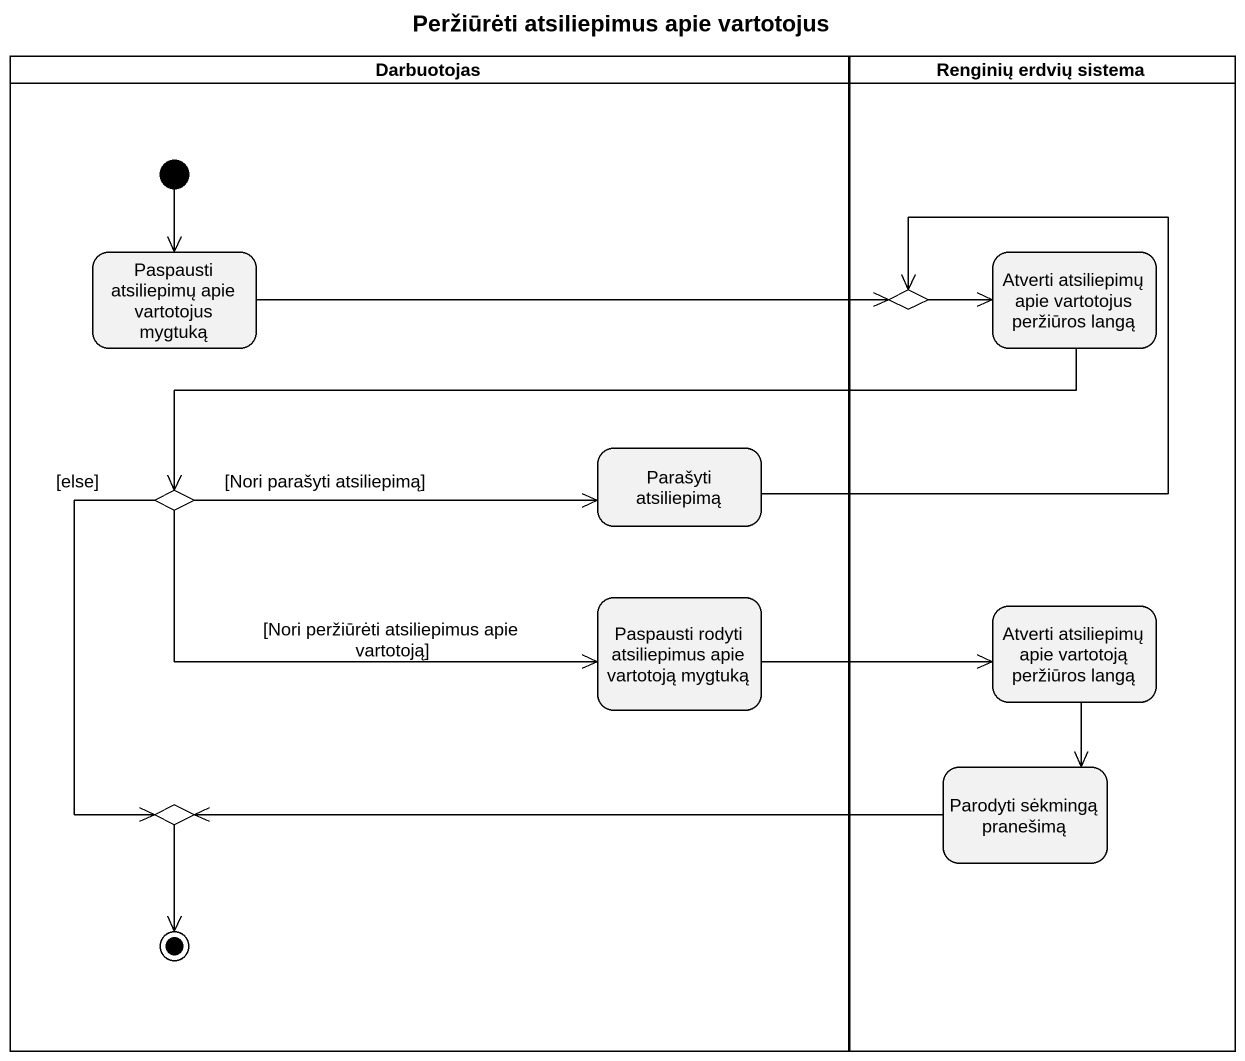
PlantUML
@startuml
title Peržiūrėti atsiliepimus apie vartotojus
hide empty description
state Darbuotojas <<partition>> {
  state "Paspausti atsiliepimų apie vartotojus mygtuką" as Paspausti_atsiliepimų_apie
  state choice2 <<choice>>
  state "Parašyti atsiliepimą" as Parašyti_atsiliepimą
  state "Paspausti rodyti atsiliepimus apie vartotoją mygtuką" as Paspausti_rodyti
  state choice3 <<choice>>
  [*] --> Paspausti_atsiliepimų_apie
  choice3 --> [*]
}
state "Renginių erdvių sistema" as Renginių_erdvių_sistema <<partition>> {
  state choice1 <<choice>>
  state "Atverti atsiliepimų apie vartotojus peržiūros langą" as Atverti_atsiliepimų_apie
  state "Atverti atsiliepimų apie vartotoją peržiūros langą" as Atverti_atsiliepimų_apie_2
  state "Parodyti sėkmingą pranešimą" as Parodyti_sėkmingą_pranešimą
}
Paspausti_atsiliepimų_apie -right-> choice1
choice1 -right-> Atverti_atsiliepimų_apie
Atverti_atsiliepimų_apie -left-> choice2
choice2 -right-> Parašyti_atsiliepimą : [Nori parašyti atsiliepimą]
choice2 -right-> Paspausti_rodyti : [Nori peržiūrėti atsiliepimus apie vartotoją]
choice2 --> choice3 : [else]
Parašyti_atsiliepimą -up-> choice1
Paspausti_rodyti -right-> Atverti_atsiliepimų_apie_2
Atverti_atsiliepimų_apie_2 --> Parodyti_sėkmingą_pranešimą
Parodyti_sėkmingą_pranešimą -left-> choice3
@enduml
